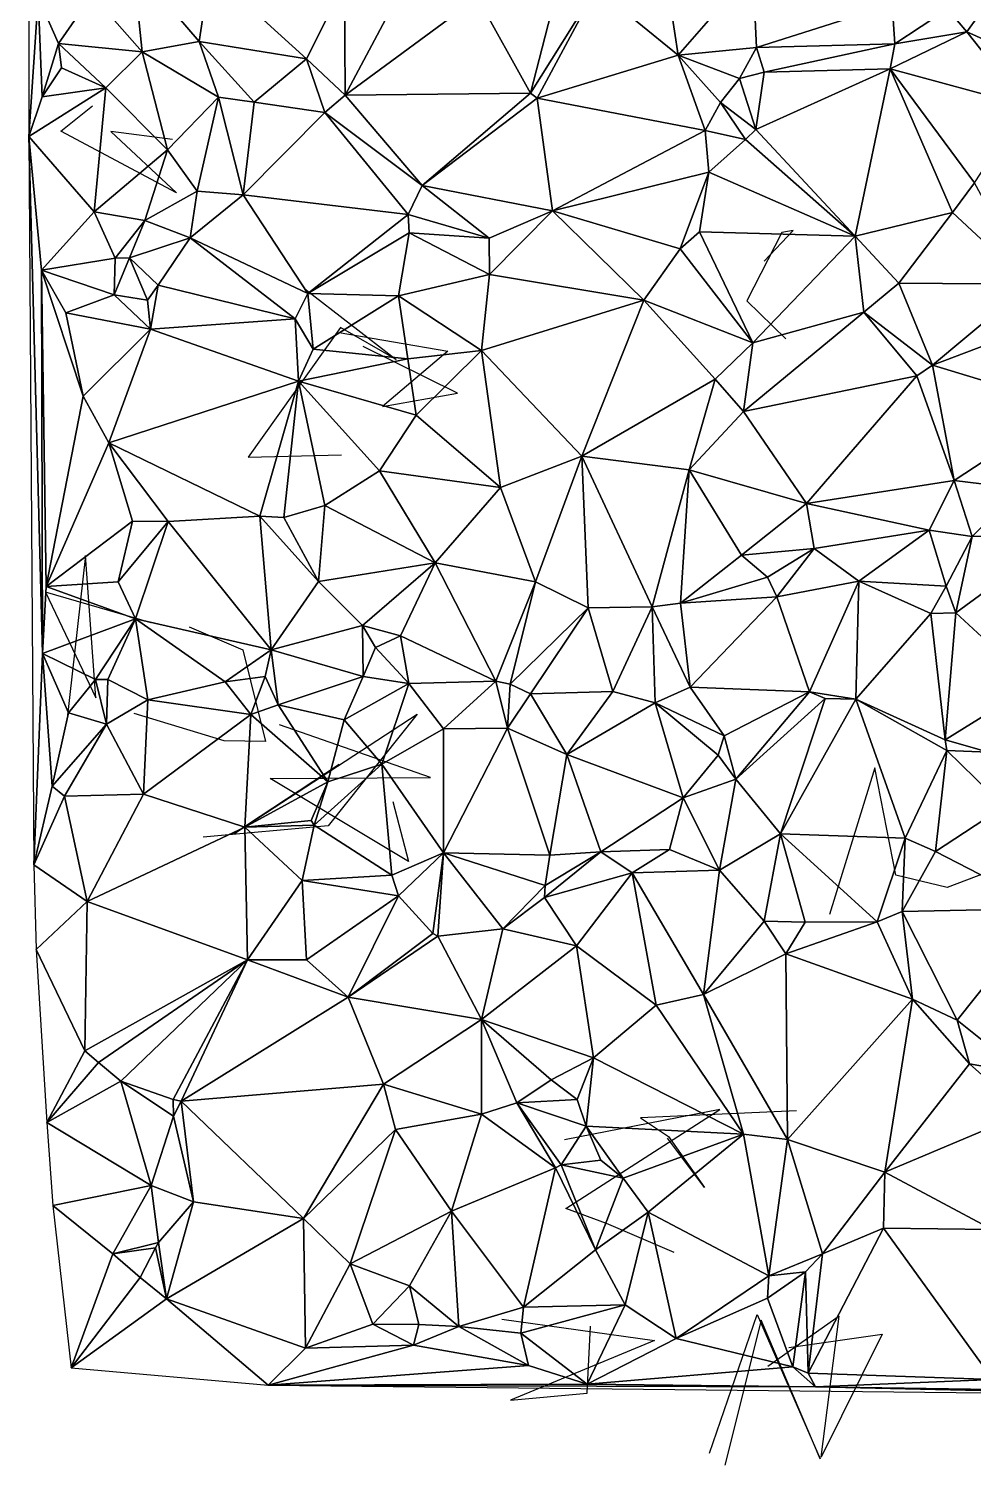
# Model space of a CAD drawing. Header units: metres. Extents: x -15 to 15.8, y -15.8 to 15.6.
# Drawn here: x -15 to -6.35, y -15.64 to -2.49 of the extents above; entities that cross this region are included whole.
import ezdxf

# ---------------------------------------------------------------- set-up
doc = ezdxf.new("R2010")
doc.units = ezdxf.units.M
doc.layers.add('CRACKS', color=1, linetype='Continuous')
doc.layers.add('STREET_MESH', color=7, linetype='Continuous')

msp = doc.modelspace()

# ---------------------------------------------------------------- linework, layer by layer
at = {"layer": 'CRACKS'}
for points in [[(-13.683, -3.504, 0.1), (-14.248, -3.431, 0.1), (-13.647, -3.993, 0.1), (-14.706, -3.428, 0.1), (-14.416, -3.198, 0.1)], [(-8.265, -4.62, 0.1), (-7.998, -4.337, 0.1), (-8.104, -4.357, 0.1), (-8.423, -4.983, 0.1), (-8.067, -5.329, 0.1)], [(-12.472, -4.872, 0.1), (-11.635, -5.518, 0.1), (-12.145, -5.225, 0.1), (-12.988, -6.414, 0.1), (-12.134, -6.392, 0.1)], [(-12.157, -5.273, 0.1), (-11.16, -5.443, 0.1), (-11.758, -5.948, 0.1), (-11.074, -5.828, 0.1), (-11.937, -5.399, 0.1)], [(-13.879, -7.929, 0.1), (-14.846, -7.649, 0.1), (-14.385, -8.616, 0.1), (-14.48, -7.313, 0.1), (-14.649, -8.831, 0.1)], [(-13.531, -7.968, 0.1), (-13.038, -8.177, 0.1), (-12.83, -9.017, 0.1), (-13.209, -9.01, 0.1), (-14.033, -8.761, 0.1)], [(-12.156, -9.228, 0.1), (-13.121, -9.862, 0.1), (-11.443, -8.767, 0.1), (-12.258, -9.788, 0.1), (-13.401, -9.892, 0.1)], [(-11.666, -9.567, 0.1), (-11.522, -10.115, 0.1), (-12.789, -9.356, 0.1), (-11.32, -9.346, 0.1), (-12.704, -8.865, 0.1)], [(-5.791, -10.051, 0.1), (-6.59, -10.352, 0.1), (-7.058, -10.241, 0.1), (-7.251, -9.256, 0.1), (-7.666, -10.599, 0.1)], [(-9.089, -13.696, 0.1), (-9.707, -13.428, 0.1), (-10.081, -13.293, 0.1), (-8.67, -12.385, 0.1), (-10.094, -12.663, 0.1)], [(-7.968, -12.398, 0.1), (-9.397, -12.462, 0.1), (-9.141, -12.634, 0.1), (-8.81, -13.101, 0.1), (-9.149, -12.649, 0.1)], [(-10.668, -14.304, 0.1), (-9.27, -14.499, 0.1), (-10.588, -15.047, 0.1), (-9.884, -14.984, 0.1), (-9.854, -14.368, 0.1)], [(-8.765, -15.532, 0.1), (-8.329, -14.261, 0.1), (-7.753, -15.583, 0.1), (-8.291, -14.313, 0.1), (-8.626, -15.643, 0.1)], [(-8.04, -14.565, 0.1), (-7.184, -14.441, 0.1), (-7.742, -15.569, 0.1), (-7.578, -14.278, 0.1), (-8.232, -14.738, 0.1)]]:
    msp.add_polyline3d(points, dxfattribs=at)
at = {"layer": 'STREET_MESH'}
for points in [[(-14.911, -2.201), (-14.997, 0.038), (-14.999, -3.476)], [(-9.052, -2.734), (-9.252, -1.41), (-9.804, -2.119)], [(-9.252, -1.41), (-9.052, -2.734), (-8.369, -1.95)], [(-14.043, -1.902), (-14.419, -2.181), (-13.96, -2.703)], [(-13.439, -2.608), (-14.043, -1.902), (-13.96, -2.703)], [(-13.439, -2.608), (-13.341, -1.961), (-14.043, -1.902)], [(-13.341, -1.961), (-13.439, -2.608), (-12.454, -2.765)], [(-12.107, -2.072), (-13.341, -1.961), (-12.454, -2.765)], [(-12.107, -2.072), (-12.101, -3.099), (-11.488, -1.946)], [(-12.101, -3.099), (-10.889, -2.204), (-11.488, -1.946)], [(-10.405, -3.08), (-10.109, -1.926), (-10.889, -2.204)], [(-10.109, -1.926), (-10.405, -3.08), (-9.804, -2.119)], [(-9.052, -2.734), (-8.334, -2.662), (-8.369, -1.95)], [(-8.334, -2.662), (-7.091, -2.27), (-8.369, -1.95)], [(-12.101, -3.099), (-12.107, -2.072), (-12.454, -2.765)], [(-6.105, -2.096), (-6.585, -2.313), (-6.409, -2.52)], [(-5.457, -2.948), (-6.105, -2.096), (-6.409, -2.52)], [(-14.877, -3.114), (-14.911, -2.201), (-14.999, -3.476)], [(-14.727, -2.626), (-14.419, -2.181), (-14.911, -2.201)], [(-14.877, -3.114), (-14.727, -2.626), (-14.911, -2.201)], [(-14.419, -2.181), (-14.727, -2.626), (-13.96, -2.703)], [(-12.101, -3.099), (-10.405, -3.08), (-10.889, -2.204)], [(-10.405, -3.08), (-10.342, -3.126), (-9.804, -2.119)], [(-10.342, -3.126), (-9.052, -2.734), (-9.804, -2.119)], [(-8.334, -2.662), (-7.069, -2.629), (-7.091, -2.27)], [(-7.069, -2.629), (-6.585, -2.313), (-7.091, -2.27)], [(-6.585, -2.313), (-7.069, -2.629), (-6.409, -2.52)], [(-14.727, -2.626), (-14.877, -3.114), (-14.7, -2.848)], [(-14.727, -2.626), (-14.293, -3.032), (-13.96, -2.703)], [(-14.293, -3.032), (-14.727, -2.626), (-14.7, -2.848)], [(-13.262, -3.116), (-13.439, -2.608), (-13.96, -2.703)], [(-13.439, -2.608), (-12.935, -3.162), (-12.454, -2.765)], [(-12.935, -3.162), (-13.439, -2.608), (-13.262, -3.116)], [(-8.263, -2.889), (-7.069, -2.629), (-8.334, -2.662)], [(-7.069, -2.629), (-8.263, -2.889), (-7.111, -2.857)], [(-6.409, -2.52), (-7.111, -2.857), (-5.874, -3.193)], [(-6.409, -2.52), (-7.069, -2.629), (-7.111, -2.857)], [(-5.457, -2.948), (-6.409, -2.52), (-5.874, -3.193)], [(-14.293, -3.032), (-13.728, -3.6), (-13.96, -2.703)], [(-13.728, -3.6), (-13.262, -3.116), (-13.96, -2.703)], [(-10.342, -3.126), (-8.806, -3.422), (-9.052, -2.734)], [(-8.49, -2.945), (-8.334, -2.662), (-9.052, -2.734)], [(-8.663, -3.167), (-8.49, -2.945), (-9.052, -2.734)], [(-8.806, -3.422), (-8.663, -3.167), (-9.052, -2.734)], [(-8.49, -2.945), (-8.263, -2.889), (-8.334, -2.662)], [(-14.877, -3.114), (-14.293, -3.032), (-14.7, -2.848)], [(-12.935, -3.162), (-12.287, -3.257), (-12.454, -2.765)], [(-12.287, -3.257), (-12.101, -3.099), (-12.454, -2.765)], [(-8.263, -2.889), (-8.49, -2.945), (-8.34, -3.414)], [(-7.431, -4.391), (-7.111, -2.857), (-8.34, -3.414)], [(-7.111, -2.857), (-8.263, -2.889), (-8.34, -3.414)], [(-7.431, -4.391), (-6.541, -4.172), (-7.111, -2.857)], [(-7.111, -2.857), (-6.339, -3.901), (-5.874, -3.193)], [(-6.541, -4.172), (-6.339, -3.901), (-7.111, -2.857)], [(-8.49, -2.945), (-8.663, -3.167), (-8.34, -3.414)], [(-14.293, -3.032), (-14.877, -3.114), (-14.999, -3.476)], [(-14.401, -4.168), (-14.293, -3.032), (-14.999, -3.476)], [(-14.293, -3.032), (-14.401, -4.168), (-13.728, -3.6)], [(-13.262, -3.116), (-13.728, -3.6), (-13.456, -3.979)], [(-13.262, -3.116), (-13.456, -3.979), (-13.034, -4.012)], [(-12.935, -3.162), (-13.262, -3.116), (-13.034, -4.012)], [(-12.101, -3.099), (-12.287, -3.257), (-11.395, -3.927)], [(-10.405, -3.08), (-12.101, -3.099), (-11.395, -3.927)], [(-10.342, -3.126), (-10.405, -3.08), (-11.395, -3.927)], [(-10.203, -4.158), (-10.342, -3.126), (-11.395, -3.927)], [(-8.806, -3.422), (-10.342, -3.126), (-10.203, -4.158)], [(-12.287, -3.257), (-12.935, -3.162), (-13.034, -4.012)], [(-11.524, -4.193), (-12.287, -3.257), (-13.034, -4.012)], [(-12.287, -3.257), (-11.524, -4.193), (-11.395, -3.927)], [(-8.663, -3.167), (-8.806, -3.422), (-8.436, -3.505)], [(-8.663, -3.167), (-8.436, -3.505), (-8.34, -3.414)], [(-8.436, -3.505), (-7.431, -4.391), (-8.34, -3.414)], [(-14.873, -8.212), (-14.882, -4.701), (-14.999, -3.476)], [(-14.951, -10.146), (-14.873, -8.212), (-14.999, -3.476)], [(-14.882, -4.701), (-14.401, -4.168), (-14.999, -3.476)], [(-8.771, -3.804), (-8.806, -3.422), (-10.203, -4.158)], [(-8.806, -3.422), (-8.771, -3.804), (-8.436, -3.505)], [(-8.771, -3.804), (-7.431, -4.391), (-8.436, -3.505)], [(-13.728, -3.6), (-14.401, -4.168), (-13.936, -4.247)], [(-13.728, -3.6), (-13.936, -4.247), (-13.456, -3.979)], [(-9.034, -4.507), (-8.771, -3.804), (-10.203, -4.158)], [(-8.858, -4.35), (-8.771, -3.804), (-9.034, -4.507)], [(-7.431, -4.391), (-8.771, -3.804), (-8.858, -4.35)], [(-11.524, -4.193), (-10.783, -4.408), (-11.395, -3.927)], [(-10.783, -4.408), (-10.203, -4.158), (-11.395, -3.927)], [(-6.541, -4.172), (-5.834, -4.83), (-6.339, -3.901)], [(-13.456, -3.979), (-13.936, -4.247), (-13.522, -4.404)], [(-13.456, -3.979), (-13.522, -4.404), (-13.034, -4.012)], [(-13.522, -4.404), (-12.442, -4.914), (-13.034, -4.012)], [(-12.442, -4.914), (-11.524, -4.193), (-13.034, -4.012)], [(-14.208, -4.592), (-14.401, -4.168), (-14.882, -4.701)], [(-14.401, -4.168), (-14.208, -4.592), (-13.936, -4.247)], [(-11.524, -4.193), (-12.442, -4.914), (-11.514, -4.358)], [(-11.524, -4.193), (-11.514, -4.358), (-10.783, -4.408)], [(-10.783, -4.408), (-10.78, -4.74), (-10.203, -4.158)], [(-10.203, -4.158), (-10.78, -4.74), (-9.366, -4.976)], [(-9.034, -4.507), (-10.203, -4.158), (-9.366, -4.976)], [(-6.541, -4.172), (-7.431, -4.391), (-7.03, -4.82)], [(-5.834, -4.83), (-6.541, -4.172), (-7.03, -4.82)], [(-14.208, -4.592), (-14.077, -4.587), (-13.936, -4.247)], [(-13.936, -4.247), (-14.077, -4.587), (-13.522, -4.404)], [(-14.077, -4.587), (-13.813, -4.84), (-13.522, -4.404)], [(-13.813, -4.84), (-12.56, -5.146), (-13.522, -4.404)], [(-12.56, -5.146), (-12.442, -4.914), (-13.522, -4.404)], [(-12.442, -4.914), (-11.614, -4.937), (-11.514, -4.358)], [(-11.514, -4.358), (-11.614, -4.937), (-10.78, -4.74)], [(-11.514, -4.358), (-10.78, -4.74), (-10.783, -4.408)], [(-8.858, -4.35), (-9.034, -4.507), (-8.367, -5.365)], [(-7.431, -4.391), (-8.858, -4.35), (-8.367, -5.365)], [(-7.352, -5.086), (-7.431, -4.391), (-8.367, -5.365)], [(-7.431, -4.391), (-7.352, -5.086), (-7.03, -4.82)], [(-14.215, -4.927), (-14.208, -4.592), (-14.882, -4.701)], [(-14.077, -4.587), (-14.208, -4.592), (-14.215, -4.927)], [(-13.912, -4.976), (-14.077, -4.587), (-14.215, -4.927)], [(-14.077, -4.587), (-13.912, -4.976), (-13.813, -4.84)], [(-8.367, -5.365), (-9.034, -4.507), (-9.366, -4.976)], [(-14.66, -5.093), (-14.215, -4.927), (-14.882, -4.701)], [(-14.499, -5.854), (-14.882, -4.701), (-14.838, -7.598)], [(-14.499, -5.854), (-14.66, -5.093), (-14.882, -4.701)], [(-14.882, -4.701), (-14.873, -8.212), (-14.838, -7.598)], [(-13.813, -4.84), (-13.912, -4.976), (-13.883, -5.241)], [(-12.56, -5.146), (-13.813, -4.84), (-13.883, -5.241)], [(-10.78, -4.74), (-11.614, -4.937), (-10.854, -5.438)], [(-10.78, -4.74), (-10.854, -5.438), (-9.366, -4.976)], [(-7.352, -5.086), (-6.722, -5.57), (-7.03, -4.82)], [(-6.722, -5.57), (-5.834, -4.83), (-7.03, -4.82)], [(-5.834, -4.83), (-6.722, -5.57), (-5.716, -5.188)], [(-14.215, -4.927), (-14.66, -5.093), (-13.883, -5.241)], [(-13.912, -4.976), (-14.215, -4.927), (-13.883, -5.241)], [(-12.56, -5.146), (-12.394, -5.424), (-12.442, -4.914)], [(-12.394, -5.424), (-11.614, -4.937), (-12.442, -4.914)], [(-11.614, -4.937), (-12.394, -5.424), (-11.527, -5.512)], [(-11.614, -4.937), (-11.527, -5.512), (-10.854, -5.438)], [(-10.854, -5.438), (-9.934, -6.404), (-9.366, -4.976)], [(-9.934, -6.404), (-8.714, -5.698), (-9.366, -4.976)], [(-8.714, -5.698), (-8.367, -5.365), (-9.366, -4.976)], [(-14.66, -5.093), (-14.499, -5.854), (-13.883, -5.241)], [(-8.454, -5.996), (-7.352, -5.086), (-8.367, -5.365)], [(-7.352, -5.086), (-8.454, -5.996), (-6.867, -5.669)], [(-6.722, -5.57), (-7.352, -5.086), (-6.867, -5.669)], [(-14.499, -5.854), (-14.264, -6.282), (-13.883, -5.241)], [(-14.264, -6.282), (-12.529, -5.717), (-13.883, -5.241)], [(-12.529, -5.717), (-12.56, -5.146), (-13.883, -5.241)], [(-12.394, -5.424), (-12.56, -5.146), (-12.529, -5.717)], [(-6.722, -5.57), (-5.487, -5.946), (-5.716, -5.188)], [(-8.714, -5.698), (-8.454, -5.996), (-8.367, -5.365)], [(-11.527, -5.512), (-12.394, -5.424), (-12.529, -5.717)], [(-11.451, -6.03), (-11.527, -5.512), (-12.529, -5.717)], [(-11.527, -5.512), (-11.451, -6.03), (-10.854, -5.438)], [(-10.854, -5.438), (-11.451, -6.03), (-10.68, -6.69)], [(-9.934, -6.404), (-10.854, -5.438), (-10.68, -6.69)], [(-6.722, -5.57), (-6.867, -5.669), (-6.524, -6.626)], [(-5.487, -5.946), (-6.722, -5.57), (-6.524, -6.626)], [(-14.264, -6.282), (-12.883, -6.954), (-12.529, -5.717)], [(-12.883, -6.954), (-12.662, -6.966), (-12.529, -5.717)], [(-12.529, -5.717), (-12.662, -6.966), (-12.288, -6.855)], [(-11.787, -6.537), (-12.529, -5.717), (-12.288, -6.855)], [(-11.451, -6.03), (-12.529, -5.717), (-11.787, -6.537)], [(-8.714, -5.698), (-9.934, -6.404), (-8.95, -6.529)], [(-8.454, -5.996), (-8.714, -5.698), (-8.95, -6.529)], [(-8.454, -5.996), (-7.877, -6.838), (-6.867, -5.669)], [(-6.867, -5.669), (-7.877, -6.838), (-6.524, -6.626)], [(-14.264, -6.282), (-14.499, -5.854), (-14.838, -7.598)], [(-11.451, -6.03), (-11.787, -6.537), (-10.68, -6.69)], [(-7.877, -6.838), (-8.454, -5.996), (-8.95, -6.529)], [(-5.487, -5.946), (-6.524, -6.626), (-5.923, -6.7)], [(-14.048, -6.998), (-14.264, -6.282), (-14.838, -7.598)], [(-14.264, -6.282), (-14.048, -6.998), (-13.721, -7.003)], [(-12.883, -6.954), (-14.264, -6.282), (-13.721, -7.003)], [(-10.357, -7.555), (-9.934, -6.404), (-10.68, -6.69)], [(-10.357, -7.555), (-9.877, -7.794), (-9.934, -6.404)], [(-9.934, -6.404), (-9.29, -7.784), (-8.95, -6.529)], [(-9.877, -7.794), (-9.29, -7.784), (-9.934, -6.404)], [(-11.276, -7.38), (-11.787, -6.537), (-12.288, -6.855)], [(-11.787, -6.537), (-11.276, -7.38), (-10.68, -6.69)], [(-9.29, -7.784), (-9.031, -7.75), (-8.95, -6.529)], [(-8.95, -6.529), (-9.031, -7.75), (-8.473, -7.309)], [(-7.877, -6.838), (-8.95, -6.529), (-8.473, -7.309)], [(-11.276, -7.38), (-10.357, -7.555), (-10.68, -6.69)], [(-7.877, -6.838), (-6.754, -7.083), (-6.524, -6.626)], [(-6.754, -7.083), (-6.36, -7.14), (-6.524, -6.626)], [(-6.524, -6.626), (-6.36, -7.14), (-5.923, -6.7)], [(-6.36, -7.14), (-5.55, -7.138), (-5.923, -6.7)], [(-7.805, -7.25), (-7.877, -6.838), (-8.473, -7.309)], [(-7.877, -6.838), (-7.805, -7.25), (-6.754, -7.083)], [(-12.78, -8.177), (-12.883, -6.954), (-13.721, -7.003)], [(-12.883, -6.954), (-12.78, -8.177), (-12.344, -7.551)], [(-12.662, -6.966), (-12.883, -6.954), (-12.344, -7.551)], [(-12.662, -6.966), (-12.344, -7.551), (-12.288, -6.855)], [(-12.344, -7.551), (-11.276, -7.38), (-12.288, -6.855)], [(-14.179, -7.556), (-14.048, -6.998), (-14.838, -7.598)], [(-14.048, -6.998), (-14.179, -7.556), (-13.721, -7.003)], [(-14.179, -7.556), (-14.021, -7.893), (-13.721, -7.003)], [(-14.021, -7.893), (-12.78, -8.177), (-13.721, -7.003)], [(-7.805, -7.25), (-7.397, -7.549), (-6.754, -7.083)], [(-7.397, -7.549), (-6.598, -7.593), (-6.754, -7.083)], [(-6.754, -7.083), (-6.598, -7.593), (-6.36, -7.14)], [(-6.36, -7.14), (-6.598, -7.593), (-6.509, -7.838)], [(-5.55, -7.138), (-6.36, -7.14), (-6.509, -7.838)], [(-5.794, -8.499), (-5.55, -7.138), (-6.509, -7.838)], [(-9.031, -7.75), (-8.235, -7.512), (-8.473, -7.309)], [(-8.235, -7.512), (-7.805, -7.25), (-8.473, -7.309)], [(-7.805, -7.25), (-8.235, -7.512), (-8.148, -7.691)], [(-7.397, -7.549), (-7.805, -7.25), (-8.148, -7.691)], [(-11.944, -7.955), (-11.276, -7.38), (-12.344, -7.551)], [(-11.944, -7.955), (-11.596, -8.049), (-11.276, -7.38)], [(-11.276, -7.38), (-11.596, -8.049), (-10.721, -8.465)], [(-10.357, -7.555), (-11.276, -7.38), (-10.721, -8.465)], [(-14.873, -8.212), (-14.021, -7.893), (-14.838, -7.598)], [(-14.021, -7.893), (-14.179, -7.556), (-14.838, -7.598)], [(-12.78, -8.177), (-11.944, -7.955), (-12.344, -7.551)], [(-10.59, -8.492), (-10.357, -7.555), (-10.721, -8.465)], [(-9.877, -7.794), (-10.357, -7.555), (-10.59, -8.492)], [(-8.235, -7.512), (-9.031, -7.75), (-8.148, -7.691)], [(-7.848, -8.561), (-7.397, -7.549), (-8.148, -7.691)], [(-7.848, -8.561), (-7.425, -8.629), (-7.397, -7.549)], [(-7.397, -7.549), (-7.425, -8.629), (-6.739, -7.844)], [(-6.598, -7.593), (-7.397, -7.549), (-6.739, -7.844)], [(-6.598, -7.593), (-6.739, -7.844), (-6.509, -7.838)], [(-8.941, -8.52), (-9.031, -7.75), (-9.29, -7.784)], [(-9.031, -7.75), (-8.941, -8.52), (-8.148, -7.691)], [(-8.941, -8.52), (-7.848, -8.561), (-8.148, -7.691)], [(-9.877, -7.794), (-10.59, -8.492), (-10.404, -8.58)], [(-9.651, -8.56), (-9.877, -7.794), (-10.404, -8.58)], [(-9.29, -7.784), (-9.877, -7.794), (-9.651, -8.56)], [(-9.263, -8.663), (-9.29, -7.784), (-9.651, -8.56)], [(-8.941, -8.52), (-9.29, -7.784), (-9.263, -8.663)], [(-7.425, -8.629), (-6.608, -9.001), (-6.739, -7.844)], [(-6.739, -7.844), (-6.608, -9.001), (-6.509, -7.838)], [(-6.608, -9.001), (-5.794, -8.499), (-6.509, -7.838)], [(-14.386, -8.449), (-14.021, -7.893), (-14.873, -8.212)], [(-14.021, -7.893), (-14.386, -8.449), (-14.274, -8.449)], [(-13.908, -8.635), (-14.021, -7.893), (-14.274, -8.449)], [(-12.78, -8.177), (-14.021, -7.893), (-13.201, -8.47)], [(-14.021, -7.893), (-13.908, -8.635), (-13.201, -8.47)], [(-11.936, -8.421), (-11.944, -7.955), (-12.78, -8.177)], [(-11.596, -8.049), (-11.944, -7.955), (-11.824, -8.155)], [(-11.944, -7.955), (-11.936, -8.421), (-11.824, -8.155)], [(-11.518, -8.484), (-11.596, -8.049), (-11.824, -8.155)], [(-11.596, -8.049), (-11.518, -8.484), (-10.721, -8.465)], [(-14.951, -10.146), (-14.785, -9.425), (-14.873, -8.212)], [(-14.785, -9.425), (-14.635, -8.754), (-14.873, -8.212)], [(-14.635, -8.754), (-14.386, -8.449), (-14.873, -8.212)], [(-12.834, -8.42), (-12.78, -8.177), (-13.201, -8.47)], [(-12.834, -8.42), (-12.716, -8.68), (-12.78, -8.177)], [(-12.716, -8.68), (-11.936, -8.421), (-12.78, -8.177)], [(-11.936, -8.421), (-11.518, -8.484), (-11.824, -8.155)], [(-14.286, -8.857), (-14.386, -8.449), (-14.635, -8.754)], [(-14.386, -8.449), (-14.286, -8.857), (-14.274, -8.449)], [(-14.286, -8.857), (-13.908, -8.635), (-14.274, -8.449)], [(-13.908, -8.635), (-12.965, -8.77), (-13.201, -8.47)], [(-12.965, -8.77), (-12.834, -8.42), (-13.201, -8.47)], [(-12.834, -8.42), (-12.965, -8.77), (-12.716, -8.68)], [(-11.936, -8.421), (-12.716, -8.68), (-12.109, -8.817)], [(-11.518, -8.484), (-11.936, -8.421), (-12.109, -8.817)], [(-11.518, -8.484), (-12.109, -8.817), (-11.764, -9.224)], [(-11.2, -8.899), (-11.518, -8.484), (-11.764, -9.224)], [(-11.518, -8.484), (-11.2, -8.899), (-10.721, -8.465)], [(-10.721, -8.465), (-11.2, -8.899), (-10.616, -8.895)], [(-10.59, -8.492), (-10.721, -8.465), (-10.616, -8.895)], [(-10.404, -8.58), (-10.59, -8.492), (-10.616, -8.895)], [(-8.941, -8.52), (-9.263, -8.663), (-8.63, -8.966)], [(-7.848, -8.561), (-8.941, -8.52), (-8.63, -8.966)], [(-6.209, -9.114), (-5.794, -8.499), (-6.608, -9.001)], [(-13.908, -8.635), (-14.286, -8.857), (-13.949, -9.499)], [(-12.965, -8.77), (-13.908, -8.635), (-13.949, -9.499)], [(-12.965, -8.77), (-12.26, -9.386), (-12.716, -8.68)], [(-12.716, -8.68), (-12.26, -9.386), (-12.109, -8.817)], [(-10.071, -9.134), (-10.404, -8.58), (-10.616, -8.895)], [(-9.651, -8.56), (-10.404, -8.58), (-10.071, -9.134)], [(-9.263, -8.663), (-9.651, -8.56), (-10.071, -9.134)], [(-9.005, -9.532), (-9.263, -8.663), (-10.071, -9.134)], [(-8.687, -9.14), (-9.263, -8.663), (-9.005, -9.532)], [(-9.263, -8.663), (-8.687, -9.14), (-8.63, -8.966)], [(-7.848, -8.561), (-8.63, -8.966), (-8.523, -9.362)], [(-7.707, -8.623), (-7.848, -8.561), (-8.523, -9.362)], [(-8.115, -9.863), (-7.707, -8.623), (-8.523, -9.362)], [(-7.707, -8.623), (-8.115, -9.863), (-7.425, -8.629)], [(-7.425, -8.629), (-8.115, -9.863), (-6.974, -9.901)], [(-7.707, -8.623), (-7.425, -8.629), (-7.848, -8.561)], [(-6.592, -9.099), (-7.425, -8.629), (-6.974, -9.901)], [(-6.592, -9.099), (-6.608, -9.001), (-7.425, -8.629)], [(-14.785, -9.425), (-14.286, -8.857), (-14.635, -8.754)], [(-13.021, -9.801), (-12.965, -8.77), (-13.949, -9.499)], [(-13.021, -9.801), (-12.26, -9.386), (-12.965, -8.77)], [(-14.286, -8.857), (-14.785, -9.425), (-14.67, -9.518)], [(-13.949, -9.499), (-14.286, -8.857), (-14.67, -9.518)], [(-12.109, -8.817), (-12.26, -9.386), (-11.764, -9.224)], [(-11.202, -10.037), (-11.2, -8.899), (-11.764, -9.224)], [(-11.202, -10.037), (-10.228, -10.057), (-10.616, -8.895)], [(-11.2, -8.899), (-11.202, -10.037), (-10.616, -8.895)], [(-10.228, -10.057), (-10.071, -9.134), (-10.616, -8.895)], [(-8.63, -8.966), (-8.687, -9.14), (-8.523, -9.362)], [(-6.592, -9.099), (-6.209, -9.114), (-6.608, -9.001)], [(-10.228, -10.057), (-9.759, -10.025), (-10.071, -9.134)], [(-9.759, -10.025), (-9.005, -9.532), (-10.071, -9.134)], [(-8.687, -9.14), (-9.005, -9.532), (-8.523, -9.362)], [(-6.695, -10.023), (-6.592, -9.099), (-6.974, -9.901)], [(-6.592, -9.099), (-6.695, -10.023), (-6.068, -9.611)], [(-6.209, -9.114), (-6.592, -9.099), (-6.068, -9.611)], [(-12.385, -9.782), (-11.674, -10.24), (-11.764, -9.224)], [(-12.26, -9.386), (-12.385, -9.782), (-11.764, -9.224)], [(-11.674, -10.24), (-11.202, -10.037), (-11.764, -9.224)], [(-14.785, -9.425), (-14.951, -10.146), (-14.67, -9.518)], [(-12.26, -9.386), (-13.021, -9.801), (-12.414, -9.741)], [(-12.385, -9.782), (-12.26, -9.386), (-12.414, -9.741)], [(-9.005, -9.532), (-8.674, -10.194), (-8.523, -9.362)], [(-8.674, -10.194), (-8.115, -9.863), (-8.523, -9.362)], [(-14.951, -10.146), (-14.465, -10.48), (-14.67, -9.518)], [(-14.465, -10.48), (-13.949, -9.499), (-14.67, -9.518)], [(-14.465, -10.48), (-13.021, -9.801), (-13.949, -9.499)], [(-9.759, -10.025), (-9.13, -10.006), (-9.005, -9.532)], [(-9.13, -10.006), (-8.674, -10.194), (-9.005, -9.532)], [(-6.068, -9.611), (-6.695, -10.023), (-5.681, -10.544)], [(-13.021, -9.801), (-14.465, -10.48), (-12.996, -11.014)], [(-13.021, -9.801), (-12.385, -9.782), (-12.414, -9.741)], [(-12.385, -9.782), (-13.021, -9.801), (-12.495, -10.289)], [(-13.021, -9.801), (-12.996, -11.014), (-12.495, -10.289)], [(-11.674, -10.24), (-12.385, -9.782), (-12.495, -10.289)], [(-8.115, -9.863), (-8.674, -10.194), (-8.263, -10.66)], [(-7.89, -10.67), (-8.115, -9.863), (-8.263, -10.66)], [(-6.974, -9.901), (-8.115, -9.863), (-7.23, -10.668)], [(-8.115, -9.863), (-7.89, -10.67), (-7.23, -10.668)], [(-7.002, -10.573), (-6.974, -9.901), (-7.23, -10.668)], [(-7.002, -10.573), (-6.695, -10.023), (-6.974, -9.901)], [(-11.612, -10.43), (-11.202, -10.037), (-11.674, -10.24)], [(-11.202, -10.037), (-11.612, -10.43), (-11.298, -10.773)], [(-11.254, -10.799), (-11.202, -10.037), (-11.298, -10.773)], [(-11.202, -10.037), (-11.254, -10.799), (-10.656, -10.731)], [(-11.202, -10.037), (-10.27, -10.336), (-10.228, -10.057)], [(-10.27, -10.336), (-11.202, -10.037), (-10.656, -10.731)], [(-9.759, -10.025), (-10.275, -10.446), (-9.473, -10.218)], [(-10.27, -10.336), (-10.275, -10.446), (-9.759, -10.025)], [(-10.27, -10.336), (-9.759, -10.025), (-10.228, -10.057)], [(-9.13, -10.006), (-9.759, -10.025), (-9.473, -10.218)], [(-8.674, -10.194), (-9.13, -10.006), (-9.473, -10.218)], [(-6.695, -10.023), (-7.002, -10.573), (-5.681, -10.544)], [(-14.951, -10.146), (-14.931, -10.92), (-14.465, -10.48)], [(-11.612, -10.43), (-11.674, -10.24), (-12.495, -10.289)], [(-9.473, -10.218), (-10.275, -10.446), (-9.982, -10.888)], [(-9.473, -10.218), (-9.982, -10.888), (-9.253, -11.431)], [(-8.819, -11.333), (-8.674, -10.194), (-9.473, -10.218)], [(-8.819, -11.333), (-9.473, -10.218), (-9.253, -11.431)], [(-8.674, -10.194), (-8.819, -11.333), (-8.263, -10.66)], [(-12.495, -10.289), (-12.996, -11.014), (-12.454, -11.014)], [(-11.612, -10.43), (-12.495, -10.289), (-12.454, -11.014)], [(-10.275, -10.446), (-10.27, -10.336), (-10.656, -10.731)], [(-14.465, -10.48), (-14.931, -10.92), (-14.485, -11.847)], [(-12.996, -11.014), (-14.465, -10.48), (-14.485, -11.847)], [(-12.073, -11.356), (-11.612, -10.43), (-12.454, -11.014)], [(-11.612, -10.43), (-12.073, -11.356), (-11.298, -10.773)], [(-10.275, -10.446), (-10.656, -10.731), (-9.982, -10.888)], [(-6.906, -11.376), (-7.002, -10.573), (-7.23, -10.668)], [(-7.002, -10.573), (-6.496, -11.568), (-5.681, -10.544)], [(-6.496, -11.568), (-7.002, -10.573), (-6.906, -11.376)], [(-6.496, -11.568), (-5.888, -12.055), (-5.681, -10.544)], [(-12.073, -11.356), (-11.254, -10.799), (-11.298, -10.773)], [(-10.656, -10.731), (-11.254, -10.799), (-10.853, -11.561)], [(-10.656, -10.731), (-10.853, -11.561), (-9.982, -10.888)], [(-8.819, -11.333), (-8.065, -10.961), (-8.263, -10.66)], [(-8.065, -10.961), (-7.89, -10.67), (-8.263, -10.66)], [(-8.065, -10.961), (-6.906, -11.376), (-7.23, -10.668)], [(-7.89, -10.67), (-8.065, -10.961), (-7.23, -10.668)], [(-11.254, -10.799), (-12.073, -11.356), (-10.853, -11.561)], [(-9.982, -10.888), (-10.853, -11.561), (-9.826, -11.912)], [(-9.982, -10.888), (-9.826, -11.912), (-9.253, -11.431)], [(-14.931, -10.92), (-14.833, -12.506), (-14.485, -11.847)], [(-14.361, -11.956), (-12.996, -11.014), (-14.485, -11.847)], [(-14.361, -11.956), (-14.155, -12.127), (-12.996, -11.014)], [(-14.155, -12.127), (-13.677, -12.293), (-12.996, -11.014)], [(-13.677, -12.293), (-13.602, -12.31), (-12.996, -11.014)], [(-13.602, -12.31), (-12.073, -11.356), (-12.996, -11.014)], [(-12.996, -11.014), (-12.073, -11.356), (-12.454, -11.014)], [(-8.065, -10.961), (-8.819, -11.333), (-8.051, -12.659)], [(-6.906, -11.376), (-8.065, -10.961), (-8.051, -12.659)], [(-11.749, -12.153), (-12.073, -11.356), (-13.602, -12.31)], [(-12.073, -11.356), (-11.749, -12.153), (-10.853, -11.561)], [(-9.253, -11.431), (-9.826, -11.912), (-8.453, -12.61)], [(-8.819, -11.333), (-9.253, -11.431), (-8.453, -12.61)], [(-8.819, -11.333), (-8.453, -12.61), (-8.051, -12.659)], [(-7.158, -12.959), (-6.906, -11.376), (-8.051, -12.659)], [(-6.383, -11.966), (-6.906, -11.376), (-7.158, -12.959)], [(-6.496, -11.568), (-6.906, -11.376), (-6.383, -11.966)], [(-11.749, -12.153), (-10.853, -12.429), (-10.853, -11.561)], [(-10.853, -12.429), (-10.53, -12.326), (-10.853, -11.561)], [(-10.853, -11.561), (-10.216, -12.114), (-9.826, -11.912)], [(-10.53, -12.326), (-10.216, -12.114), (-10.853, -11.561)], [(-5.888, -12.055), (-6.496, -11.568), (-6.383, -11.966)], [(-14.833, -12.506), (-14.361, -11.956), (-14.485, -11.847)], [(-14.155, -12.127), (-14.361, -11.956), (-14.833, -12.506)], [(-10.216, -12.114), (-9.976, -12.294), (-9.826, -11.912)], [(-9.976, -12.294), (-9.894, -12.537), (-9.826, -11.912)], [(-9.826, -11.912), (-9.894, -12.537), (-8.453, -12.61)], [(-5.876, -12.42), (-6.383, -11.966), (-7.158, -12.959)], [(-5.876, -12.42), (-5.888, -12.055), (-6.383, -11.966)], [(-13.879, -13.08), (-14.155, -12.127), (-14.833, -12.506)], [(-13.677, -12.293), (-14.155, -12.127), (-13.672, -12.447)], [(-14.155, -12.127), (-13.879, -13.08), (-13.672, -12.447)], [(-11.749, -12.153), (-13.602, -12.31), (-12.482, -13.382)], [(-11.64, -12.569), (-11.749, -12.153), (-12.482, -13.382)], [(-11.64, -12.569), (-10.853, -12.429), (-11.749, -12.153)], [(-9.976, -12.294), (-10.216, -12.114), (-10.53, -12.326)], [(-13.602, -12.31), (-13.677, -12.293), (-13.672, -12.447)], [(-13.49, -13.23), (-13.602, -12.31), (-13.672, -12.447)], [(-13.602, -12.31), (-13.49, -13.23), (-12.482, -13.382)], [(-10.853, -12.429), (-10.175, -12.92), (-10.53, -12.326)], [(-9.976, -12.294), (-10.53, -12.326), (-9.894, -12.537)], [(-10.53, -12.326), (-10.123, -12.893), (-9.894, -12.537)], [(-10.175, -12.92), (-10.123, -12.893), (-10.53, -12.326)], [(-13.879, -13.08), (-13.49, -13.23), (-13.672, -12.447)], [(-10.853, -12.429), (-11.64, -12.569), (-11.127, -13.317)], [(-10.175, -12.92), (-10.853, -12.429), (-11.127, -13.317)], [(-5.876, -12.42), (-7.158, -12.959), (-6.176, -13.484)], [(-13.879, -13.08), (-14.833, -12.506), (-14.779, -13.263)], [(-12.056, -13.799), (-11.64, -12.569), (-12.482, -13.382)], [(-11.64, -12.569), (-12.056, -13.799), (-11.127, -13.317)], [(-10.123, -12.893), (-9.759, -12.848), (-9.894, -12.537)], [(-8.453, -12.61), (-9.894, -12.537), (-9.554, -13.013)], [(-9.894, -12.537), (-9.759, -12.848), (-9.554, -13.013)], [(-9.327, -13.324), (-8.453, -12.61), (-9.554, -13.013)], [(-9.327, -13.324), (-8.223, -13.909), (-8.453, -12.61)], [(-8.453, -12.61), (-8.223, -13.909), (-8.051, -12.659)], [(-8.223, -13.909), (-7.729, -13.706), (-8.051, -12.659)], [(-7.729, -13.706), (-7.158, -12.959), (-8.051, -12.659)], [(-9.759, -12.848), (-10.123, -12.893), (-9.554, -13.013)], [(-10.469, -14.196), (-10.175, -12.92), (-11.127, -13.317)], [(-10.175, -12.92), (-10.469, -14.196), (-9.808, -13.67)], [(-10.123, -12.893), (-10.175, -12.92), (-9.808, -13.67)], [(-10.123, -12.893), (-9.808, -13.67), (-9.554, -13.013)], [(-9.808, -13.67), (-9.327, -13.324), (-9.554, -13.013)], [(-7.158, -12.959), (-7.729, -13.706), (-7.171, -13.473)], [(-7.158, -12.959), (-7.171, -13.473), (-6.176, -13.484)], [(-14.23, -13.707), (-13.879, -13.08), (-14.779, -13.263)], [(-13.811, -13.602), (-13.879, -13.08), (-14.23, -13.707)], [(-13.879, -13.08), (-13.811, -13.602), (-13.49, -13.23)], [(-14.23, -13.707), (-14.779, -13.263), (-14.61, -14.751)], [(-13.49, -13.23), (-13.811, -13.602), (-13.737, -14.118)], [(-13.49, -13.23), (-13.737, -14.118), (-12.482, -13.382)], [(-13.737, -14.118), (-12.465, -14.572), (-12.482, -13.382)], [(-12.465, -14.572), (-12.056, -13.799), (-12.482, -13.382)], [(-12.056, -13.799), (-11.511, -14.001), (-11.127, -13.317)], [(-11.511, -14.001), (-11.061, -14.373), (-11.127, -13.317)], [(-11.061, -14.373), (-10.469, -14.196), (-11.127, -13.317)], [(-9.538, -14.174), (-9.327, -13.324), (-9.808, -13.67)], [(-9.538, -14.174), (-9.069, -14.481), (-9.327, -13.324)], [(-9.327, -13.324), (-9.069, -14.481), (-8.223, -13.909)], [(-7.729, -13.706), (-7.86, -14.798), (-7.171, -13.473)], [(-7.171, -13.473), (-7.86, -14.798), (-6.171, -14.856)], [(-7.171, -13.473), (-6.171, -14.856), (-6.176, -13.484)], [(-13.811, -13.602), (-14.23, -13.707), (-13.838, -13.651)], [(-14.23, -13.707), (-13.977, -13.924), (-13.838, -13.651)], [(-13.977, -13.924), (-13.737, -14.118), (-13.838, -13.651)], [(-13.737, -14.118), (-13.811, -13.602), (-13.838, -13.651)], [(-10.469, -14.196), (-9.538, -14.174), (-9.808, -13.67)], [(-13.977, -13.924), (-14.23, -13.707), (-14.61, -14.751)], [(-11.849, -14.351), (-12.056, -13.799), (-12.465, -14.572)], [(-11.849, -14.351), (-11.511, -14.001), (-12.056, -13.799)], [(-7.887, -13.873), (-7.729, -13.706), (-8.223, -13.909)], [(-7.887, -13.873), (-7.86, -14.798), (-7.729, -13.706)], [(-13.737, -14.118), (-13.977, -13.924), (-14.61, -14.751)], [(-8.223, -13.909), (-9.069, -14.481), (-8.235, -14.114)], [(-7.887, -13.873), (-8.223, -13.909), (-8.235, -14.114)], [(-8.001, -14.742), (-7.887, -13.873), (-8.235, -14.114)], [(-7.887, -13.873), (-8.001, -14.742), (-7.86, -14.798)], [(-11.427, -14.355), (-11.511, -14.001), (-11.849, -14.351)], [(-11.511, -14.001), (-11.427, -14.355), (-11.061, -14.373)], [(-12.807, -14.909), (-13.737, -14.118), (-14.61, -14.751)], [(-12.465, -14.572), (-13.737, -14.118), (-12.807, -14.909)], [(-10.493, -14.433), (-10.469, -14.196), (-11.061, -14.373)], [(-10.469, -14.196), (-10.493, -14.433), (-9.538, -14.174)], [(-10.493, -14.433), (-9.884, -14.9), (-9.538, -14.174)], [(-9.538, -14.174), (-9.884, -14.9), (-9.069, -14.481)], [(-9.069, -14.481), (-8.001, -14.742), (-8.235, -14.114)], [(-11.849, -14.351), (-12.465, -14.572), (-11.474, -14.543)], [(-11.427, -14.355), (-11.849, -14.351), (-11.474, -14.543)], [(-11.061, -14.373), (-11.427, -14.355), (-11.474, -14.543)], [(-11.061, -14.373), (-11.474, -14.543), (-10.421, -14.73)], [(-10.493, -14.433), (-11.061, -14.373), (-10.421, -14.73)], [(-9.884, -14.9), (-10.493, -14.433), (-10.421, -14.73)], [(-10.421, -14.73), (-11.474, -14.543), (-12.807, -14.909)], [(-11.474, -14.543), (-12.465, -14.572), (-12.807, -14.909)], [(-9.884, -14.9), (-8.001, -14.742), (-9.069, -14.481)], [(-9.884, -14.9), (-10.421, -14.73), (-12.807, -14.909)], [(-8.001, -14.742), (-9.884, -14.9), (-7.794, -14.925)], [(-7.86, -14.798), (-8.001, -14.742), (-7.794, -14.925)], [(-7.86, -14.798), (-7.794, -14.925), (-6.171, -14.856)], [(-7.794, -14.925), (-5.358, -14.96), (-6.171, -14.856)], [(-9.884, -14.9), (-12.807, -14.909), (-7.794, -14.925)], [(-12.807, -14.909), (-4.501, -14.999), (-7.794, -14.925)], [(-4.501, -14.999), (-5.358, -14.96), (-7.794, -14.925)]]:
    msp.add_3dface(points, dxfattribs=at)

doc.saveas('drawing.dxf')
